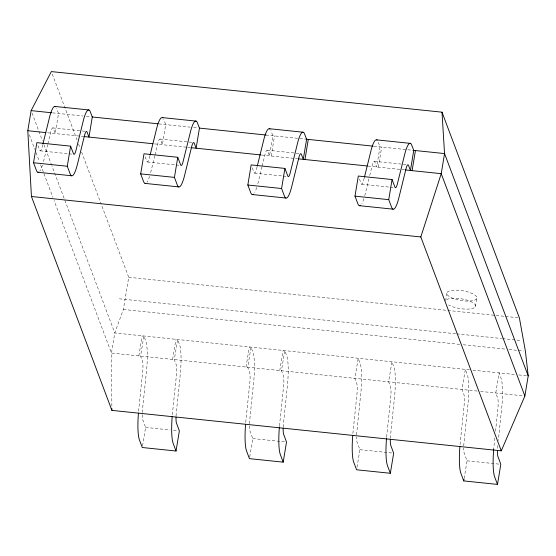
<?xml version="1.0" encoding="UTF-8"?>
<svg xmlns="http://www.w3.org/2000/svg" width="556" height="556" viewBox="0 0 556 556"><rect width="100%" height="100%" fill="white"/><g stroke="black" fill="none" stroke-linecap="round" stroke-linejoin="round"><path stroke-width="0.42" stroke-dasharray="2.78 2.08" d="M497.822 445.544L497.662 447.198A11.342 1.974 -84.1 0 0 497.516 449.463M494.826 438.058L494.027 445.794A32.901 5.727 -84.1 0 0 493.714 449.144M495.542 431.185L497.856 408.841A11.44 1.995 -84.1 0 0 497.641 397.971L495.764 392.988L499.093 372.881L501.387 379.178A33.006 5.741 -84.1 0 1 501.908 405.824L498.35 440.401M138.868 355.909L142.197 335.81M142.558 445.836L145.609 427.411L142.642 419.405A11.342 1.974 -84.1 0 1 142.253 414.686M172.617 359.412L175.946 339.313M271.217 156.014L274.546 135.914M246.023 367.043L249.352 346.937M249.713 456.969L252.765 438.545L249.797 430.532A11.342 1.974 -84.1 0 1 249.401 425.82M279.772 370.546L283.094 350.447M378.365 167.147L381.694 147.041M357.008 467.262L359.92 449.679L356.945 441.666A11.342 1.974 -84.1 0 1 356.556 436.947M445.592 300.81L446.927 292.776M475.463 306.523L476.798 298.489A15.248 4.941 9.4 0 0 456.087 290.156A15.248 4.941 9.4 0 0 452.695 298.245A15.248 4.941 9.4 0 0 476.798 298.489M464.156 478.396L467.068 460.806L464.1 452.799A11.342 1.974 -84.1 0 1 463.711 448.08M111.867 406.04L111.45 353.06L114.772 332.961L123.369 309.442L128.728 277.291L101.498 204.928M42.749 144.755L42.02 147.639A11.342 1.974 -84.1 0 1 39.851 150.495L37.405 144.115M47.67 144.595L43.757 160.524A32.901 5.727 -84.1 0 1 43.104 162.984M47.879 143.761L50.763 132.022A11.44 1.995 -84.1 0 1 53.341 128.589L55.218 133.572L58.547 113.473L56.601 108.295M149.905 155.882L149.168 158.773A11.342 1.974 -84.1 0 1 147.006 161.629L144.56 155.249M154.825 155.729L150.905 171.658A32.901 5.727 -84.1 0 1 150.259 174.118M155.027 154.888L157.918 143.156A11.44 1.995 -84.1 0 1 160.496 139.716L162.373 144.706L165.702 124.607L163.756 119.429M257.053 167.015L256.323 169.9A11.342 1.974 -84.1 0 1 254.155 172.756L252.264 167.849M261.98 166.863L258.06 182.792A32.901 5.727 -84.1 0 1 257.414 185.252M262.182 166.022L265.066 154.283A11.44 1.995 -84.1 0 1 267.651 150.85L269.528 155.84L272.857 135.74L270.904 130.556M364.208 178.149L363.478 181.034A11.342 1.974 -84.1 0 1 361.31 183.89L359.419 178.976M368.927 178.83L365.216 193.919A32.901 5.727 -84.1 0 1 364.569 196.379M369.747 175.474L372.221 165.417A11.44 1.995 -84.1 0 1 374.807 161.984L376.683 166.967L380.005 146.867L378.059 141.69M52.549 112.854L83.018 116.016M86.388 116.364L91.455 116.892M158.794 123.891L190.173 127.15M193.544 127.498L197.762 127.936M265.914 135.018L304.917 139.069M373.924 146.235L412.913 150.287M52.813 127.894L81.496 130.875M82.344 130.966L84.873 131.223M159.961 139.028L193.71 142.531M267.116 150.155L300.865 153.664M374.271 161.289L407.173 164.708M47.51 132.773L83.066 136.47M154.603 143.9L186.844 147.25M187.685 147.333L190.215 147.597M261.723 155.027L297.37 158.731M368.002 166.07L401.147 169.51M401.995 169.601L404.525 169.865M40.22 150.836L68.061 153.727M68.902 153.817L72.28 154.165M147.375 161.97L175.216 164.861M176.057 164.944L179.435 165.299M254.523 173.097L282.365 175.995M283.212 176.078L286.583 176.433M361.678 184.231L389.52 187.122M390.368 187.212L393.738 187.56M128.728 277.291L446.948 310.352M447.809 310.443L504.73 316.357M505.592 316.44L518.526 317.789M119.373 298.808L455.85 333.767M456.712 333.857L501.575 338.521M502.436 338.604L521.417 340.578M123.369 309.442L459.847 344.393M463.301 344.755L505.578 349.147M509.025 349.502L517.65 350.398M518.519 350.488L523.689 351.031M469.563 369.816L114.772 332.961L51.896 165.82M472.934 370.164L515.356 374.577M518.783 374.932L526.49 375.731M477.201 391.056L111.45 353.06L54.036 200.459M480.579 391.41L523.161 395.83M145.609 427.411L170.08 429.955M173.451 430.309L177.67 430.747M252.765 438.545L284.825 441.874M359.92 449.679L391.98 453.008M467.068 460.806L499.976 464.225M52.25 74.024L77.027 139.883M78.556 143.948L80.085 148.014M81.614 152.08L101.192 204.115M32.046 113.063L42.423 140.654M43.952 144.713L51.59 165.007M29.322 134.781L34.813 149.376M36.036 152.615L39.393 161.539M40.609 164.778L43.66 172.888M43.966 173.701L52.813 197.213M446.607 299.705A15.248 4.941 9.4 0 1 468.618 300.65A15.248 4.941 9.4 0 1 471.641 308.684A15.248 4.941 9.4 0 1 448.581 304.952M363.902 198.596A32.901 5.727 -84.1 0 1 361.873 203.552M256.747 187.462A32.901 5.727 -84.1 0 1 254.717 192.418M149.592 176.335A32.901 5.727 -84.1 0 1 146.902 182.319M42.444 165.201A32.901 5.727 -84.1 0 1 39.747 171.185M176.057 416.069A11.342 1.974 -84.1 0 1 176.203 413.803L180.45 372.43A33.006 5.741 -84.1 0 0 179.922 345.776L177.635 339.487L174.306 359.586L176.182 364.576A11.44 1.995 -84.1 0 1 176.398 375.446L172.569 412.399A32.901 5.727 -84.1 0 0 172.256 415.749M142.308 412.559A11.342 1.974 -84.1 0 1 142.454 410.293L146.701 368.92A33.006 5.741 -84.1 0 0 146.172 342.274L143.886 335.984L140.557 356.083L142.433 361.073A11.44 1.995 -84.1 0 1 142.649 371.943L138.819 408.889A32.901 5.727 -84.1 0 0 138.507 412.239M283.206 427.196A11.342 1.974 -84.1 0 1 283.358 424.93L287.605 383.564A33.006 5.741 -84.1 0 0 287.077 356.91L284.783 350.621L281.454 370.72L283.338 375.71A11.44 1.995 -84.1 0 1 283.546 386.58L279.717 423.533A32.901 5.727 -84.1 0 0 279.404 426.876M249.456 423.693A11.342 1.974 -84.1 0 1 249.609 421.427L253.856 380.054A33.006 5.741 -84.1 0 0 253.327 353.407L251.034 347.118L247.712 367.217L249.588 372.2A11.44 1.995 -84.1 0 1 249.797 383.07L245.967 420.023A32.901 5.727 -84.1 0 0 245.655 423.373M390.361 438.33A11.342 1.974 -84.1 0 1 390.514 436.064L394.76 394.69A33.006 5.741 -84.1 0 0 394.232 368.044L391.938 361.754L388.609 381.854L390.486 386.844A11.44 1.995 -84.1 0 1 390.701 397.707L386.872 434.66A32.901 5.727 -84.1 0 0 386.559 438.01M356.611 434.82A11.342 1.974 -84.1 0 1 356.764 432.561L361.011 391.188A33.006 5.741 -84.1 0 0 360.483 364.534L358.189 358.245L354.86 378.344L356.737 383.334A11.44 1.995 -84.1 0 1 356.952 394.204L353.123 431.157A32.901 5.727 -84.1 0 0 352.81 434.507M463.767 445.954A11.342 1.974 -84.1 0 1 463.912 443.688L468.159 402.315A33.006 5.741 -84.1 0 0 467.638 375.668L465.344 369.379L462.015 389.478L463.892 394.468A11.44 1.995 -84.1 0 1 464.107 405.338L460.278 442.291A32.901 5.727 -84.1 0 0 459.965 445.634"/><path stroke-width="0.83" d="M27.8 130.723L31.129 110.623L51.333 71.585L441.999 112.173L519.387 317.879L525.42 351.204L528.2 375.912L524.871 396.011L501.276 450.833L111.902 410.384L31.435 196.504L27.8 130.723L45.794 132.592M38.475 172.249A32.901 5.727 -84.1 0 1 36.362 170.275L33.527 162.748L36.856 142.649L70.605 146.152L73.6 153.998A11.342 1.974 -84.1 0 0 75.769 151.142L83.629 119.387A33.006 5.741 -84.1 0 1 89.961 110.964L92.296 116.982L88.967 137.082L87.09 132.092A11.44 1.995 -84.1 0 0 84.512 135.525L77.506 164.034A32.901 5.727 -84.1 0 1 70.112 173.785L67.276 166.251L70.605 146.152M145.63 183.376A32.901 5.727 -84.1 0 1 143.511 181.409L140.682 173.882L144.011 153.776L177.76 157.285L180.756 165.132A11.342 1.974 -84.1 0 0 182.917 162.276L190.784 130.514A33.006 5.741 -84.1 0 1 197.116 122.091L199.451 128.109L196.122 148.216L194.246 143.226A11.44 1.995 -84.1 0 0 191.667 146.659L184.655 175.161A32.901 5.727 -84.1 0 1 177.26 184.919L174.431 177.385L177.76 157.285M138.437 413.073A32.901 5.727 -84.1 0 0 139.452 439.984L142.28 447.51L176.03 451.02L179.359 430.921L176.391 422.907A11.342 1.974 -84.1 0 1 176.016 417.153M253.404 194.148A32.901 5.727 -84.1 0 1 250.666 192.543L247.83 185.009L251.159 164.91L284.908 168.419L287.904 176.266A11.342 1.974 -84.1 0 0 290.072 173.409L297.933 141.648A33.006 5.741 -84.1 0 1 304.264 133.225L306.606 139.243L303.277 159.343L301.401 154.353A11.44 1.995 -84.1 0 0 298.815 157.793L291.81 186.295A32.901 5.727 -84.1 0 1 284.415 196.046L281.579 188.519L284.908 168.419M304.966 159.516L308.288 139.417M245.585 424.207A32.901 5.727 -84.1 0 0 246.607 451.118L249.435 458.644L283.185 462.154L286.514 442.048L283.546 434.041A11.342 1.974 -84.1 0 1 283.171 428.287M360.559 205.282A32.901 5.727 -84.1 0 1 357.821 203.677L354.985 196.143L358.314 176.043L392.063 179.546L395.059 187.393A11.342 1.974 -84.1 0 0 397.227 184.536L405.088 152.782A33.006 5.741 -84.1 0 1 411.419 144.358L413.754 150.377L410.432 170.477L408.556 165.486A11.44 1.995 -84.1 0 0 405.97 168.92L398.965 197.429A32.901 5.727 -84.1 0 1 391.57 207.179L388.734 199.653L392.063 179.546M412.114 170.65L415.443 150.551M352.74 435.341A32.901 5.727 -84.1 0 0 353.755 462.244L356.591 469.778L390.34 473.281L393.669 453.182L390.694 445.175A11.342 1.974 -84.1 0 1 390.319 439.414M497.474 450.548A11.342 1.974 -84.1 0 0 497.849 456.302L500.817 464.316L497.495 484.415L463.746 480.912L464.024 479.237M42.951 143.914L49.88 115.877A33.006 5.741 -84.1 0 1 55.697 106.787M150.106 155.048L157.035 127.011A33.006 5.741 -84.1 0 1 162.852 117.921M257.261 166.174L264.183 138.138A33.006 5.741 -84.1 0 1 270.001 129.055M364.416 177.308L371.338 149.272A33.006 5.741 -84.1 0 1 377.156 140.181M501.276 450.833L420.809 236.953L441.228 173.674L444.55 153.574L441.999 112.173M55.141 106.467L88.884 109.97M162.289 117.594L196.039 121.104M269.445 128.728L303.194 132.231M376.6 139.862L410.349 143.365M31.129 110.623L51.694 112.764M92.296 116.982L157.932 123.8M199.451 128.109L265.914 135.018M305.758 139.153L373.062 146.145M413.754 150.377L444.55 153.574L528.2 375.912M83.907 136.554L152.872 143.719M191.062 147.688L260.854 154.936M298.218 158.821L367.141 165.98M405.366 169.948L441.228 173.674L524.871 396.011M33.527 162.748L67.276 166.251M140.682 173.882L174.431 177.385M247.83 185.009L281.579 188.519M354.985 196.143L388.734 199.653M37.884 172.263L71.634 175.772M145.04 183.397L178.789 186.899M252.195 194.53L285.944 198.033M359.343 205.657L393.092 209.167M31.435 196.504L420.809 236.953M497.495 484.415L494.659 476.888A32.901 5.727 -84.1 0 1 493.714 449.144M463.746 480.912L460.91 473.378A32.901 5.727 -84.1 0 1 459.895 446.468M390.34 473.281L387.504 465.754A32.901 5.727 -84.1 0 1 386.559 438.01M283.185 462.154L280.356 454.62A32.901 5.727 -84.1 0 1 279.404 426.876M176.03 451.02L173.201 443.486A32.901 5.727 -84.1 0 1 172.186 416.583M111.888 408.646L111.902 410.384"/></g></svg>
